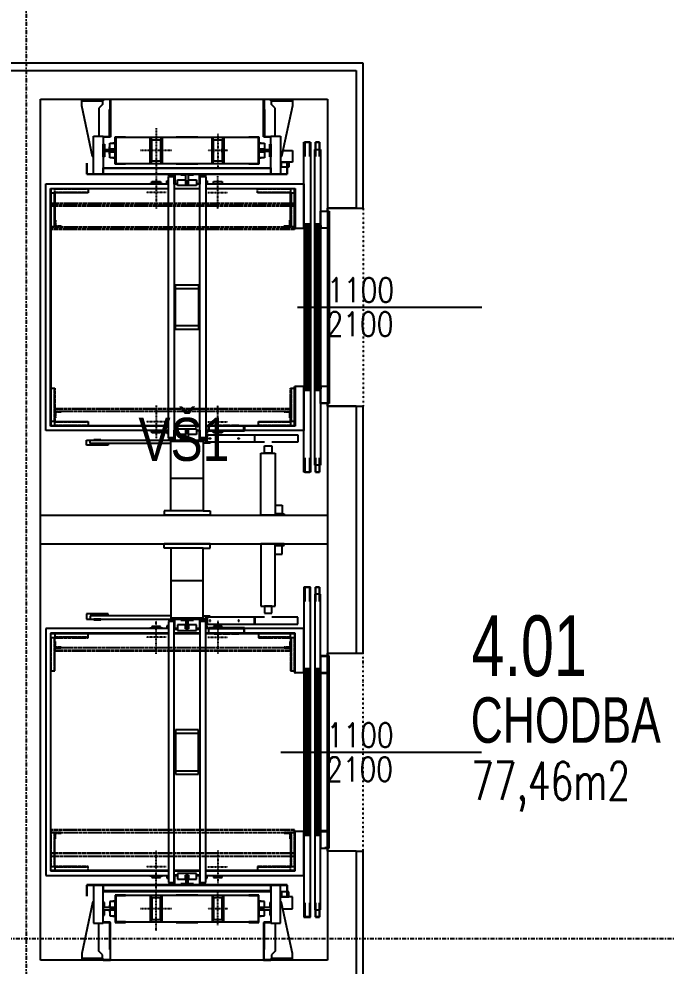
# Model space of a CAD drawing. Header units: millimetres. Extents: x -3035503 to 19821, y 792 to 235380.
# Drawn here: x -2933355 to -2928843, y 187494 to 194095 of the extents above; entities that cross this region are included whole.
import ezdxf
from ezdxf.enums import TextEntityAlignment as Align

# ---------------------------------------------------------------- set-up
doc = ezdxf.new("R2010")
doc.units = ezdxf.units.MM
for name, pattern in [('4np_fit_out$0$AM_ISO02W050', [7.5, 6, -1.5]), ('4np_fit_out$0$ČERCHOVANÁ', [25.4, 12.7, -6.35, 0, -6.35]), ('DD4', [0.8, 0.4, -0.2, 0, -0.2]), ('DIVIDE', [31.75, 12.7, -6.35, 0, -6.35, 0, -6.35])]:
    doc.linetypes.add(name, pattern=pattern)
for name, color, linetype in [('ARCH_F-02-CO', 251, 'Continuous'), ('ARCH_F-04-CO', 3, 'Continuous'), ('ARCH_F-06-CO', 2, 'Continuous'), ('ARCH_F-08-CO', 252, 'Continuous'), ('ARCH_N-02-CO', 251, 'Continuous'), ('ARCH_O-02-CO', 251, 'Continuous'), ('ARCH_O-06-CO', 8, 'DD4'), ('ARCH_T-02-CO', 252, 'Continuous'), ('ARCH_Z-02-CO', 252, 'Continuous'), ('ARCH_Z-06-CO', 252, 'Continuous')]:
    doc.layers.add(name, color=color, linetype=linetype)
doc.styles.add('4np_fit_out$0$STANDARD', font='romans.shx', dxfattribs={"width": 0.8})
doc.styles.add('Arial', font='arial.ttf', dxfattribs={"height": 220})
doc.styles.add('SIMPLEX', font='simplex.shx')

# ---------------------------------------------------------------- blocks, each defined once
blk = doc.blocks.new('4np_fit_out$0$LIFT V1-V3 - 1650x2200')
at = {"layer": 'ARCH_N-02-CO'}
for p, q in [((-1724, 1444), (-1574, 1444)), ((-1724, 1438), (-1724, 1444)), ((-1574, 1438), (-1724, 1438)), ((-1724, 1403), (-1724, 1438)), ((-1724, 1438), (-1579, 1438)), ((-1649, 1050), (-1724, 1403)), ((-1579, 1413), (-1604, 1388)), ((-1604, 1388), (-1604, 1192)), ((-1579, 1438), (-1579, 1413)), ((-1574, 1447), (-1574, 1450)), ((-1574, 1450), (-1524, 1450)), ((-1527, 1447), (-1574, 1447)), ((-1574, 1444), (-1574, 1438)), ((-1527, 1187), (-1527, 1447)), ((-1524, 1450), (-1524, 1187)), ((-456, 1187), (-456, 1450)), ((-456, 1450), (-406, 1450)), ((-453, 1447), (-453, 1187)), ((-406, 1447), (-453, 1447)), ((-406, 1450), (-406, 1447)), ((-406, 1444), (-256, 1444)), ((-406, 1438), (-406, 1444)), ((-256, 1438), (-406, 1438)), ((-401, 1413), (-401, 1438)), ((-401, 1438), (-256, 1438)), ((-376, 1388), (-401, 1413)), ((-376, 1192), (-376, 1388)), ((-256, 1403), (-331, 1050)), ((-256, 1444), (-256, 1438)), ((-256, 1438), (-256, 1403)), ((-1530, 1188.5), (-1530, 1377)), ((-1530, 1377), (-1527, 1377)), ((-1527, 1377), (-1527, 1185.5)), ((-453, 1185.5), (-453, 1377)), ((-453, 1377), (-450, 1377)), ((-450, 1377), (-450, 1188.5)), ((-1642.5, 927), (-1642.5, 1192)), ((-1642.5, 1192), (-1574.5, 1192)), ((-1574.5, 1192), (-1574.5, 927)), ((-1574.5, 1192), (-1574, 1192)), ((-1574.5, 1188.5), (-1530, 1188.5)), ((-1574, 1192), (-1574, 1136.5)), ((-450, 1188.5), (-405.5, 1188.5)), ((-406, 1136.5), (-406, 1192)), ((-406, 1192), (-405.5, 1192)), ((-405.5, 927), (-405.5, 1192)), ((-405.5, 1192), (-337.5, 1192)), ((-337.5, 1192), (-337.5, 927)), ((-1574.5, 1047.5), (-1574.5, 1136.5)), ((-1574.5, 1136.5), (-1573.5, 1136.5)), ((-1574, 1185.5), (-1574, 1136.5)), ((-1527, 1185.5), (-1574, 1185.5)), ((-1574, 1136.5), (-1566.1, 1136.5)), ((-1574, 1047.5), (-1574, 1136.5)), ((-1573.5, 1136.5), (-1573.5, 1047.5)), ((-1566.1, 1136.5), (-1566.1, 1099.9)), ((-1529.5, 1102), (-1529.5, 1142)), ((-1529.5, 1142), (-1490.5, 1142)), ((-1524, 1187), (-1527, 1187)), ((-1507, 1142), (-1507, 1144.5)), ((-1507, 1144.5), (-1497, 1144.5)), ((-1497, 1144.5), (-1497, 1142)), ((-1490.5, 1142), (-1490.5, 1042)), ((-1490, 997), (-1490, 1187)), ((-1490, 1187), (-1420, 1187)), ((-1487, 1184), (-1487, 1000)), ((-1420, 1184), (-1487, 1184)), ((-1487, 1000), (-1487, 1184)), ((-1487, 1184), (-1246, 1184)), ((-1420, 1187), (-1420, 1184)), ((-1246, 1184), (-1240, 1184)), ((-1246, 1000), (-1246, 1184)), ((-1240, 1184), (-1170, 1184)), ((-1240, 1104.5), (-1240, 1184)), ((-1240, 1184), (-1240, 1000)), ((-1235, 1161.3), (-1235, 1167)), ((-1235, 1167), (-1175, 1167)), ((-1235, 1145), (-1235, 1161.3)), ((-1235, 1120.7), (-1235, 1145)), ((-1175, 1167), (-1175, 1161.3)), ((-1175, 1161.3), (-1175, 1145)), ((-1175, 1145), (-1175, 1120.7)), ((-1170, 1184), (-1164, 1184)), ((-1170, 1000), (-1170, 1184)), ((-1170, 1184), (-1170, 1104.5)), ((-1164, 1184), (-816, 1184)), ((-1164, 1184), (-1164, 1000)), ((-1065, 1184), (-1065, 1187)), ((-1065, 1187), (-915, 1187)), ((-915, 1187), (-915, 1184)), ((-816, 1000), (-816, 1184)), ((-816, 1184), (-810, 1184)), ((-810, 1184), (-810, 1000)), ((-810, 1104.5), (-810, 1184)), ((-810, 1184), (-740, 1184)), ((-805, 1161.3), (-805, 1167)), ((-805, 1167), (-745, 1167)), ((-805, 1145), (-805, 1161.3)), ((-805, 1120.7), (-805, 1145)), ((-745, 1167), (-745, 1161.3)), ((-745, 1161.3), (-745, 1145)), ((-745, 1145), (-745, 1120.7)), ((-740, 1184), (-740, 1104.5)), ((-740, 1000), (-740, 1184)), ((-740, 1184), (-734, 1184)), ((-734, 1184), (-493, 1184)), ((-734, 1184), (-734, 1000)), ((-560, 1187), (-490, 1187)), ((-560, 1184), (-560, 1187)), ((-493, 1184), (-560, 1184)), ((-493, 1000), (-493, 1184)), ((-493, 1184), (-493, 1000)), ((-490, 1187), (-490, 997)), ((-489.5, 1142), (-450.5, 1142)), ((-489.5, 1042), (-489.5, 1142)), ((-483, 1144.5), (-473, 1144.5)), ((-483, 1142), (-483, 1144.5)), ((-473, 1144.5), (-473, 1142)), ((-453, 1187), (-456, 1187)), ((-406, 1185.5), (-453, 1185.5)), ((-450.5, 1142), (-450.5, 1102)), ((-413.9, 1099.9), (-413.9, 1136.5)), ((-413.9, 1136.5), (-406, 1136.5)), ((-406.5, 1047.5), (-406.5, 1136.5)), ((-406.5, 1136.5), (-405.5, 1136.5)), ((-406, 1136.5), (-406, 1185.5)), ((-406, 1136.5), (-406, 1047.5)), ((-405.5, 1136.5), (-405.5, 1047.5)), ((-175, 551.5), (-175, 1150)), ((-175, 1150), (-130, 1150)), ((-170, 1050), (-170, 1150)), ((-170, 1150), (-133, 1150)), ((-169, 1149), (-169, 1050)), ((-134, 1149), (-169, 1149)), ((-134, 1050), (-134, 1149)), ((-133, 1150), (-133, 1050)), ((-130, 1150), (-130, -1150)), ((-95, 1050), (-95, 1150)), ((-95, 1150), (-66.5, 1150)), ((-94, 1149), (-94, 1050)), ((-67.5, 1149), (-94, 1149)), ((-67.5, 1050), (-67.5, 1149)), ((-66.5, 1150), (-66.5, 1050)), ((-1566.1, 1099.9), (-1521, 1099.9)), ((-1521, 1084.1), (-1566.1, 1084.1)), ((-1566.1, 1084.1), (-1566.1, 1047.5)), ((-1531, 1100), (-1531, 1117)), ((-1531, 1117), (-1529.5, 1117)), ((-1521, 1100), (-1531, 1100)), ((-1531, 1067), (-1531, 1084)), ((-1531, 1084), (-1521, 1084)), ((-1529.5, 1067), (-1531, 1067)), ((-1500.5, 1102), (-1529.5, 1102)), ((-1529.5, 1042), (-1529.5, 1082)), ((-1529.5, 1082), (-1500.5, 1082)), ((-1521, 1097), (-1521, 1102)), ((-1501, 1097), (-1521, 1097)), ((-1521, 1082), (-1521, 1087)), ((-1521, 1087), (-1501, 1087)), ((-1512, 1087), (-1512, 1097)), ((-1512, 1097), (-1512, 1087)), ((-1507, 1097), (-1507, 1087)), ((-1507, 1087), (-1507, 1097)), ((-1501, 1087), (-1501, 1097)), ((-1500.5, 1082), (-1500.5, 1102)), ((-1240, 1103.5), (-1240, 1104.5)), ((-1240, 1104.5), (-1235, 1104.5)), ((-1240, 1100.8), (-1240, 1103.5)), ((-1240, 1096.8), (-1240, 1100.8)), ((-1240, 1092), (-1240, 1096.8)), ((-1240, 1087.2), (-1240, 1092)), ((-1240, 1083.2), (-1240, 1087.2)), ((-1240, 1080.5), (-1240, 1083.2)), ((-1240, 1079.5), (-1240, 1080.5)), ((-1240, 1000), (-1240, 1079.5)), ((-1235, 1079.5), (-1240, 1079.5)), ((-1235, 1092), (-1235, 1120.7)), ((-1235, 1063.3), (-1235, 1092)), ((-1235, 1039), (-1235, 1063.3)), ((-1175, 1120.7), (-1175, 1092)), ((-1175, 1104.5), (-1170, 1104.5)), ((-1175, 1092), (-1175, 1063.3)), ((-1170, 1079.5), (-1175, 1079.5)), ((-1175, 1063.3), (-1175, 1039)), ((-1170, 1104.5), (-1170, 1103.5)), ((-1170, 1103.5), (-1170, 1100.8)), ((-1170, 1100.8), (-1170, 1096.8)), ((-1170, 1096.8), (-1170, 1092)), ((-1170, 1092), (-1170, 1087.2)), ((-1170, 1087.2), (-1170, 1083.2)), ((-1170, 1083.2), (-1170, 1080.5)), ((-1170, 1080.5), (-1170, 1079.5)), ((-1170, 1079.5), (-1170, 1000)), ((-810, 1103.5), (-810, 1104.5)), ((-810, 1104.5), (-805, 1104.5)), ((-810, 1100.8), (-810, 1103.5)), ((-810, 1096.8), (-810, 1100.8)), ((-810, 1092), (-810, 1096.8)), ((-810, 1087.2), (-810, 1092)), ((-810, 1083.2), (-810, 1087.2)), ((-810, 1080.5), (-810, 1083.2)), ((-810, 1079.5), (-810, 1080.5)), ((-810, 1000), (-810, 1079.5)), ((-805, 1079.5), (-810, 1079.5)), ((-805, 1092), (-805, 1120.7)), ((-805, 1104.5), (-805, 1103.5)), ((-805, 1103.5), (-805, 1100.8)), ((-805, 1100.8), (-805, 1096.8)), ((-805, 1096.8), (-805, 1092)), ((-805, 1092), (-805, 1087.2)), ((-805, 1063.3), (-805, 1092)), ((-805, 1087.2), (-805, 1083.2)), ((-805, 1083.2), (-805, 1080.5)), ((-805, 1080.5), (-805, 1079.5)), ((-805, 1039), (-805, 1063.3)), ((-745, 1120.7), (-745, 1092)), ((-745, 1103.5), (-745, 1104.5)), ((-745, 1104.5), (-740, 1104.5)), ((-745, 1100.8), (-745, 1103.5)), ((-745, 1096.8), (-745, 1100.8)), ((-745, 1092), (-745, 1096.8)), ((-745, 1087.2), (-745, 1092)), ((-745, 1092), (-745, 1063.3)), ((-745, 1083.2), (-745, 1087.2)), ((-745, 1080.5), (-745, 1083.2)), ((-745, 1079.5), (-745, 1080.5)), ((-740, 1079.5), (-745, 1079.5)), ((-745, 1063.3), (-745, 1039)), ((-740, 1104.5), (-740, 1103.5)), ((-740, 1103.5), (-740, 1100.8)), ((-740, 1100.8), (-740, 1096.8)), ((-740, 1096.8), (-740, 1092)), ((-740, 1092), (-740, 1087.2)), ((-740, 1087.2), (-740, 1083.2)), ((-740, 1083.2), (-740, 1080.5)), ((-740, 1080.5), (-740, 1079.5)), ((-740, 1079.5), (-740, 1000)), ((-450.5, 1102), (-479.5, 1102)), ((-479.5, 1102), (-479.5, 1082)), ((-479.5, 1082), (-450.5, 1082)), ((-459, 1097), (-479, 1097)), ((-479, 1097), (-479, 1087)), ((-479, 1087), (-459, 1087)), ((-473, 1087), (-473, 1097)), ((-473, 1097), (-473, 1087)), ((-468, 1097), (-468, 1087)), ((-468, 1087), (-468, 1097)), ((-459, 1102), (-459, 1097)), ((-449, 1100), (-459, 1100)), ((-459, 1099.9), (-413.9, 1099.9)), ((-459, 1087), (-459, 1082)), ((-413.9, 1084.1), (-459, 1084.1)), ((-459, 1084), (-449, 1084)), ((-450.5, 1117), (-449, 1117)), ((-450.5, 1082), (-450.5, 1042)), ((-449, 1067), (-450.5, 1067)), ((-449, 1117), (-449, 1100)), ((-449, 1084), (-449, 1067)), ((-413.9, 1047.5), (-413.9, 1084.1)), ((-323, 1092), (-256, 1092)), ((-256, 1092), (-256, 1010)), ((-100, -1100), (-100, 1100)), ((-100, 1100), (-60, 1100)), ((-60, 1100), (-60, -1100)), ((-1689, 1004), (-1688, 1004)), ((-1689, 926), (-1689, 1004)), ((-1688, 1004), (-1688, 927)), ((-1644, 1045), (-1649, 1050)), ((-1642.5, 1045), (-1644, 1045)), ((-1573.5, 1047.5), (-1574.5, 1047.5)), ((-1574, 997), (-1574.5, 997)), ((-1566.1, 1047.5), (-1574, 1047.5)), ((-1574, 1047.5), (-1574, 972)), ((-1574, 1047.5), (-1574, 997)), ((-1490.5, 1042), (-1529.5, 1042)), ((-1507, 1039.5), (-1507, 1042)), ((-1497, 1039.5), (-1507, 1039.5)), ((-1497, 1042), (-1497, 1039.5)), ((-1420, 997), (-1490, 997)), ((-1487, 1000), (-1420, 1000)), ((-1246, 1000), (-1487, 1000)), ((-1420, 1000), (-1420, 997)), ((-1240, 1000), (-1246, 1000)), ((-1170, 1000), (-1240, 1000)), ((-1235, 1022.7), (-1235, 1039)), ((-1235, 1017), (-1235, 1022.7)), ((-1175, 1017), (-1235, 1017)), ((-1175, 1039), (-1175, 1022.7)), ((-1175, 1022.7), (-1175, 1017)), ((-1164, 1000), (-1170, 1000)), ((-816, 1000), (-1164, 1000)), ((-1065, 997), (-1065, 1000)), ((-915, 997), (-1065, 997)), ((-915, 1000), (-915, 997)), ((-810, 1000), (-816, 1000)), ((-740, 1000), (-810, 1000)), ((-805, 1022.7), (-805, 1039)), ((-805, 1017), (-805, 1022.7)), ((-745, 1017), (-805, 1017)), ((-745, 1039), (-745, 1022.7)), ((-745, 1022.7), (-745, 1017)), ((-734, 1000), (-740, 1000)), ((-493, 1000), (-734, 1000)), ((-560, 1000), (-493, 1000)), ((-560, 997), (-560, 1000)), ((-490, 997), (-560, 997)), ((-450.5, 1042), (-489.5, 1042)), ((-483, 1039.5), (-483, 1042)), ((-473, 1039.5), (-483, 1039.5)), ((-473, 1042), (-473, 1039.5)), ((-406, 1047.5), (-413.9, 1047.5)), ((-405.5, 1047.5), (-406.5, 1047.5)), ((-406, 972), (-406, 1047.5)), ((-406, 997), (-406, 1047.5)), ((-405.5, 997), (-406, 997)), ((-336, 1045), (-337.5, 1045)), ((-256, 1010), (-337.5, 1010)), ((-331, 1050), (-336, 1045)), ((-331, 1010), (-329.1, 1010)), ((-331, 975), (-331, 1010)), ((-329.1, 1010), (-323.7, 1010)), ((-323.7, 1010), (-315.6, 1010)), ((-315.6, 1010), (-306, 1010)), ((-306, 1010), (-296.4, 1010)), ((-296.4, 1010), (-288.3, 1010)), ((-292, 927), (-292, 1004)), ((-292, 1004), (-291, 1004)), ((-291, 1004), (-291, 926)), ((-288.3, 1010), (-282.9, 1010)), ((-282.9, 1010), (-281, 1010)), ((-281, 1010), (-281, 975)), ((-169, 1050), (-170, 1050)), ((-133, 1050), (-134, 1050)), ((-94, 1050), (-95, 1050)), ((-66.5, 1050), (-67.5, 1050)), ((-1034.5, 926), (-1689, 926)), ((-1688, 927), (-1034.5, 927)), ((-1574.5, 927), (-1642.5, 927)), ((-1574.5, 967), (-1574.5, 972)), ((-1574.5, 972), (-405.5, 972)), ((-1574.5, 927), (-1574.5, 967)), ((-405.5, 967), (-1574.5, 967)), ((-405.5, 927), (-1574.5, 927)), ((-1034.5, 927), (-1034.5, 926)), ((-1034.5, 926.5), (-1034.5, 927)), ((-1034.5, 919.1), (-1034.5, 927)), ((-1034.5, 927), (-945.5, 927)), ((-945.5, 926.5), (-1034.5, 926.5)), ((-945.5, 926), (-945.5, 927)), ((-945.5, 927), (-292, 927)), ((-945.5, 927), (-945.5, 926.5)), ((-945.5, 927), (-945.5, 919.1)), ((-291, 926), (-945.5, 926)), ((-405.5, 972), (-405.5, 967)), ((-405.5, 967), (-405.5, 927)), ((-337.5, 927), (-405.5, 927)), ((-329.1, 975), (-331, 975)), ((-323.7, 975), (-329.1, 975)), ((-315.6, 975), (-323.7, 975)), ((-306, 975), (-315.6, 975)), ((-296.4, 975), (-306, 975)), ((-292, 975), (-296.4, 975)), ((-288.3, 975), (-291, 975)), ((-282.9, 975), (-288.3, 975)), ((-281, 975), (-282.9, 975)), ((-1975, 860), (-1120, 860)), ((-1975, -860), (-1975, 860)), ((-1248.5, 860), (-1248.5, 862.5)), ((-1248.5, 862.5), (-1246.5, 862.5)), ((-1246.5, 860), (-1246.5, 862.5)), ((-1246.5, 862.5), (-1163.5, 862.5)), ((-1246.5, 862.5), (-1246.5, 860)), ((-1235, 869.3), (-1235, 875)), ((-1235, 875), (-1175, 875)), ((-1235, 862.5), (-1235, 869.3)), ((-1175, 875), (-1175, 869.3)), ((-1175, 869.3), (-1175, 862.5)), ((-1163.5, 862.5), (-1163.5, 860)), ((-1163.5, 860), (-1163.5, 862.5)), ((-1163.5, 862.5), (-1161.5, 862.5)), ((-1161.5, 862.5), (-1161.5, 860)), ((-1130, 880), (-1120, 880)), ((-1130, 860), (-1130, 880)), ((-1120, 910), (-1080, 910)), ((-1120, -910), (-1120, 910)), ((-1118, 919), (-1076, 919)), ((-1118, 915), (-1118, 919)), ((-1080, 915), (-1118, 915)), ((-1080, 857), (-1080, 915)), ((-1080, 910), (-1080, -910)), ((-1076, 919), (-1076, 861)), ((-1076, 861), (-1057, 861)), ((-1057, 886.5), (-1000, 886.5)), ((-1057, 847.5), (-1057, 886.5)), ((-997.9, 919.1), (-1034.5, 919.1)), ((-1000, 886.5), (-1000, 857.5)), ((-1000, 885), (-998, 885)), ((-998, 885), (-998, 865)), ((-998, 865), (-982, 865)), ((-997.9, 865), (-997.9, 919.1)), ((-982.1, 865), (-997.9, 865)), ((-982.1, 919.1), (-982.1, 865)), ((-945.5, 919.1), (-982.1, 919.1)), ((-982, 865), (-982, 885)), ((-982, 885), (-980, 885)), ((-980, 886.5), (-923, 886.5)), ((-980, 857.5), (-980, 886.5)), ((-923, 886.5), (-923, 847.5)), ((-923, 861), (-904, 861)), ((-904, 919), (-862, 919)), ((-904, 861), (-904, 919)), ((-862, 915), (-900, 915)), ((-900, 915), (-900, 857)), ((-900, 910), (-860, 910)), ((-900, -910), (-900, 910)), ((-862, 919), (-862, 915)), ((-860, 910), (-860, -910)), ((-860, 880), (-850, 880)), ((-860, 860), (-175, 860)), ((-850, 880), (-850, 860)), ((-805, 869.3), (-805, 875)), ((-805, 875), (-745, 875)), ((-805, 860), (-805, 869.3)), ((-745, 875), (-745, 869.3)), ((-745, 869.3), (-745, 860)), ((-175, 860), (-175, 551.5)), ((-1943, -828), (-1943, 828)), ((-1943, 828), (-1120, 828)), ((-1940, 825), (-1940, -825)), ((-1120, 825), (-1940, 825)), ((-1057, 857), (-1080, 857)), ((-1080, 828), (-900, 828)), ((-900, 825), (-1080, 825)), ((-923, 847.5), (-1057, 847.5)), ((-1000, 857.5), (-980, 857.5)), ((-900, 857), (-923, 857)), ((-860, 828), (-237, 828)), ((-237, 825), (-860, 825)), ((-240, 551.5), (-240, 825)), ((-240, 825), (-237, 825)), ((-237, 828), (-237, 825)), ((-237, 825), (-237, 551.5)), ((-60, 670), (-30, 670)), ((-60, 570), (-60, 670)), ((-30, 667), (-30, 670)), ((-30, 670), (0, 670)), ((-3, 667), (-30, 667)), ((-3, 553), (-3, 667)), ((0, 670), (0, 550)), ((-237, 551.5), (-240, 551.5)), ((-238.5, 551.5), (-173.5, 551.5)), ((-173.5, 551.5), (-173.5, -551.5)), ((-170, 579.9), (-133, 579.9)), ((-170, 1), (-170, 579.9)), ((-160.7, 580), (-160.7, 1)), ((-151.5, 580), (-151.5, 1)), ((-142.2, 580), (-142.2, 1)), ((-133, 579.9), (-133, 1)), ((-95, 579.9), (-66.5, 579.9)), ((-95, 1), (-95, 579.9)), ((-87.9, 580), (-87.9, 1)), ((-80.8, 580), (-80.8, 1)), ((-73.6, 580), (-73.6, 1)), ((-66.5, 579.9), (-66.5, 1)), ((-60, 550), (-60, 570)), ((-60, 570), (-57, 570)), ((-60, -550), (-60, 550)), ((0, 550), (-60, 550)), ((-57, 570), (-57, 553)), ((-57, 553), (-3, 553)), ((0, 550), (0, -550)), ((-1070, 155), (-910, 155)), ((-1070, 130), (-1070, 155)), ((-910, 155), (-910, 130)), ((-1070, 130), (-910, 130)), ((-1070, -130), (-1070, 130)), ((-910, 130), (-910, -130)), ((-133, 1), (-170, 1)), ((-66.5, 1), (-95, 1)), ((-170, -580), (-170, -1.1)), ((-170, -1.1), (-133, -1.1)), ((-160.7, -1), (-160.7, -580)), ((-151.5, -1), (-151.5, -580)), ((-142.2, -1), (-142.2, -580)), ((-133, -1.1), (-133, -580)), ((-95, -580), (-95, -1.1)), ((-95, -1.1), (-66.5, -1.1)), ((-87.9, -1), (-87.9, -580)), ((-80.8, -1), (-80.8, -580)), ((-73.6, -1), (-73.6, -580)), ((-66.5, -1.1), (-66.5, -580)), ((-1070, -155), (-1070, -130)), ((-910, -130), (-1070, -130)), ((-910, -130), (-910, -155)), ((-910, -155), (-1070, -155)), ((-240, -825), (-240, -551.5)), ((-240, -551.5), (-237, -551.5)), ((-173.5, -551.5), (-238.5, -551.5)), ((-237, -551.5), (-237, -828)), ((-175, -551.5), (-175, -860)), ((-175, -1150), (-175, -551.5)), ((-133, -580), (-170, -580)), ((-66.5, -580), (-95, -580)), ((-60, -550), (0, -550)), ((-60, -570), (-60, -550)), ((-60, -667), (-60, -570)), ((-57, -570), (-60, -570)), ((-3, -553), (-57, -553)), ((-57, -553), (-57, -570)), ((-3, -667), (-3, -553)), ((0, -550), (0, -670)), ((-60, -667), (-30, -667)), ((-60, -670), (-60, -667)), ((-30, -670), (-60, -670)), ((-30, -670), (-30, -667)), ((-30, -667), (-3, -667)), ((0, -670), (-30, -670)), ((-1120, -828), (-1943, -828)), ((-1940, -825), (-1120, -825)), ((-1080, -825), (-900, -825)), ((-900, -828), (-1080, -828)), ((-1080, -915), (-1080, -857)), ((-1080, -857), (-1057, -857)), ((-1057, -847.5), (-923, -847.5)), ((-1057, -886.5), (-1057, -847.5)), ((-980, -857.5), (-1000, -857.5)), ((-1000, -857.5), (-1000, -886.5)), ((-980, -886.5), (-980, -857.5)), ((-923, -847.5), (-923, -886.5)), ((-923, -857), (-900, -857)), ((-900, -857), (-900, -915)), ((-860, -825), (-240, -825)), ((-237, -828), (-860, -828)), ((-840, -845), (-840, -828)), ((-840, -845), (-837, -845)), ((-840, -865), (-840, -845)), ((-837, -845), (-840, -845)), ((-837, -828), (-837, -845)), ((-837, -845), (-837, -862)), ((-800, -824.8), (-750, -824.8)), ((-800, -825), (-800, -824.8)), ((-750, -825), (-800, -825)), ((-750, -824.8), (-750, -825)), ((-740, -825), (-740, -824.8)), ((-740, -824.8), (-690, -824.8)), ((-690, -825), (-740, -825)), ((-690, -824.8), (-690, -825)), ((-680, -824.8), (-630, -824.8)), ((-680, -825), (-680, -824.8)), ((-630, -825), (-680, -825)), ((-630, -824.8), (-630, -825)), ((-593, -845), (-593, -828)), ((-593, -845), (-590, -845)), ((-593, -862), (-593, -845)), ((-590, -845), (-593, -845)), ((-590, -828), (-590, -845)), ((-590, -845), (-590, -865)), ((-1120, -860), (-1975, -860)), ((-1641, -927), (-1641, -922)), ((-1641, -922), (-1621, -922)), ((-1621, -927), (-1621, -922)), ((-1621, -922), (-1611, -922)), ((-1611, -922), (-1591, -922)), ((-1611, -922), (-1611, -927)), ((-1591, -922), (-1591, -927)), ((-1248.5, -862.5), (-1248.5, -860)), ((-1246.5, -862.5), (-1248.5, -862.5)), ((-1246.5, -862.5), (-1246.5, -860)), ((-1246.5, -860), (-1246.5, -862.5)), ((-1163.5, -862.5), (-1246.5, -862.5)), ((-1235, -869.3), (-1235, -862.5)), ((-1235, -875), (-1235, -869.3)), ((-1175, -875), (-1235, -875)), ((-1175, -862.5), (-1175, -869.3)), ((-1175, -869.3), (-1175, -875)), ((-1163.5, -860), (-1163.5, -862.5)), ((-1163.5, -862.5), (-1163.5, -860)), ((-1161.5, -862.5), (-1163.5, -862.5)), ((-1161.5, -860), (-1161.5, -862.5)), ((-1130, -880), (-1130, -860)), ((-1120, -880), (-1130, -880)), ((-1080, -910), (-1120, -910)), ((-1118, -919), (-1118, -915)), ((-1118, -915), (-1080, -915)), ((-1076, -919), (-1118, -919)), ((-1076, -861), (-1076, -919)), ((-1057, -861), (-1076, -861)), ((-1000, -886.5), (-1057, -886.5)), ((-1034.5, -927), (-1034.5, -919.1)), ((-1034.5, -919.1), (-997.9, -919.1)), ((-998, -885), (-1000, -885)), ((-998, -865), (-998, -885)), ((-982, -865), (-998, -865)), ((-997.9, -919.1), (-997.9, -865)), ((-997.9, -865), (-982.1, -865)), ((-982.1, -865), (-982.1, -919.1)), ((-982.1, -919.1), (-945.5, -919.1)), ((-982, -885), (-982, -865)), ((-980, -885), (-982, -885)), ((-923, -886.5), (-980, -886.5)), ((-945.5, -919.1), (-945.5, -927)), ((-904, -861), (-923, -861)), ((-904, -919), (-904, -861)), ((-862, -919), (-904, -919)), ((-860, -910), (-900, -910)), ((-900, -915), (-862, -915)), ((-870, -927), (-870, -924)), ((-870, -924), (-853, -924)), ((-862, -915), (-862, -919)), ((-840, -860), (-860, -860)), ((-850, -880), (-860, -880)), ((-853, -924), (-853, -890)), ((-853, -890), (-850, -890)), ((-850, -860), (-850, -880)), ((-850, -940), (-850, -890)), ((-850, -890), (-520, -890)), ((-850, -890), (-850, -927)), ((-590, -865), (-840, -865)), ((-593, -860), (-837, -860)), ((-837, -862), (-593, -862)), ((-834, -915), (-833.7, -913.5)), ((-833.7, -916.5), (-834, -915)), ((-833.7, -913.5), (-832.8, -912.2)), ((-832.8, -917.8), (-833.7, -916.5)), ((-832.8, -912.2), (-831.5, -911.3)), ((-831.5, -918.7), (-832.8, -917.8)), ((-831.5, -911.3), (-830, -911)), ((-830, -919), (-831.5, -918.7)), ((-830, -911), (-828.5, -911.3)), ((-828.5, -918.7), (-830, -919)), ((-828.5, -911.3), (-827.2, -912.2)), ((-827.2, -917.8), (-828.5, -918.7)), ((-827.2, -912.2), (-826.3, -913.5)), ((-826.3, -916.5), (-827.2, -917.8)), ((-826.3, -913.5), (-826, -915)), ((-826, -915), (-826.3, -916.5)), ((-805, -862), (-805, -860)), ((-805, -869.3), (-805, -865)), ((-805, -875), (-805, -869.3)), ((-745, -875), (-805, -875)), ((-745, -860), (-745, -862)), ((-745, -865), (-745, -869.3)), ((-745, -869.3), (-745, -875)), ((-634, -915), (-633.7, -913.5)), ((-633.7, -916.5), (-634, -915)), ((-633.7, -913.5), (-632.8, -912.2)), ((-632.8, -917.8), (-633.7, -916.5)), ((-632.8, -912.2), (-631.5, -911.3)), ((-631.5, -918.7), (-632.8, -917.8)), ((-631.5, -911.3), (-630, -911)), ((-630, -919), (-631.5, -918.7)), ((-630, -911), (-628.5, -911.3)), ((-628.5, -918.7), (-630, -919)), ((-628.5, -911.3), (-627.2, -912.2)), ((-627.2, -917.8), (-628.5, -918.7)), ((-627.2, -912.2), (-626.3, -913.5)), ((-626.3, -916.5), (-627.2, -917.8)), ((-626.3, -913.5), (-626, -915)), ((-626, -915), (-626.3, -916.5)), ((-175, -860), (-590, -860)), ((-520, -890), (-520, -940)), ((-518, -940), (-518, -890)), ((-518, -890), (-218, -890)), ((-218, -890), (-218, -940)), ((-1691, -962), (-1691, -927)), ((-1691, -927), (-1666, -927)), ((-1541, -962), (-1691, -962)), ((-1666, -949), (-1666, -927)), ((-1666, -927), (-1102.5, -927)), ((-1102.5, -949), (-1666, -949)), ((-1621, -927), (-1641, -927)), ((-1611, -927), (-1621, -927)), ((-1591, -927), (-1611, -927)), ((-1541, -949), (-1541, -962)), ((-1034.5, -927), (-1034.5, -926.5)), ((-1034.5, -926.5), (-945.5, -926.5)), ((-945.5, -927), (-1034.5, -927)), ((-945.5, -926.5), (-945.5, -927)), ((-877.5, -927), (-860, -927)), ((-860, -947), (-877.5, -947)), ((-850, -927), (-870, -927)), ((-860, -927), (-860, -947)), ((-860, -947), (-860, -927)), ((-860, -927), (-850, -927)), ((-830, -947), (-860, -947)), ((-520, -940), (-850, -940)), ((-830, -940), (-830, -947)), ((-450, -940), (-518, -940)), ((-450, -1017), (-450, -967)), ((-450, -967), (-400, -967)), ((-218, -940), (-400, -940)), ((-400, -967), (-400, -1017)), ((-475, -1450), (-475, -1017)), ((-475, -1017), (-375, -1017)), ((-400, -1017), (-450, -1017)), ((-375, -1017), (-375, -1450)), ((-170, -1150), (-170, -1050)), ((-170, -1050), (-169, -1050)), ((-169, -1050), (-169, -1149)), ((-134, -1149), (-134, -1050)), ((-134, -1050), (-133, -1050)), ((-133, -1050), (-133, -1150)), ((-95, -1150), (-95, -1050)), ((-95, -1050), (-94, -1050)), ((-94, -1050), (-94, -1149)), ((-67.5, -1149), (-67.5, -1050)), ((-67.5, -1050), (-66.5, -1050)), ((-66.5, -1050), (-66.5, -1150)), ((-60, -1100), (-100, -1100)), ((-130, -1150), (-175, -1150)), ((-133, -1150), (-170, -1150)), ((-169, -1149), (-134, -1149)), ((-66.5, -1150), (-95, -1150)), ((-94, -1149), (-67.5, -1149)), ((-375, -1380), (-327, -1380)), ((-327, -1380), (-327, -1440)), ((-830, -1450), (-1150, -1450)), ((-375, -1450), (-475, -1450)), ((-375, -1440), (-312, -1440)), ((-327, -1440), (-375, -1440)), ((-312, -1450), (-375, -1450)), ((-312, -1440), (-312, -1450))]:
    blk.add_line(p, q, dxfattribs=at)
at = {"layer": 'ARCH_N-02-CO', "linetype": '4np_fit_out$0$ČERCHOVANÁ', "ltscale": 0.3}
for p, q in [((-1205, 1247), (-1205, 937)), ((-775, 1207), (-775, 977)), ((-1095, 1092), (-1315, 1092)), ((-705, 1092), (-845, 1092)), ((-1205, 915), (-1205, 685)), ((-775, 685), (-775, 915)), ((-1135, 800), (-1275, 800)), ((-845, 800), (-705, 800)), ((-1205, -685), (-1205, -915)), ((-775, -915), (-775, -685)), ((-1135, -800), (-1275, -800)), ((-845, -800), (-705, -800))]:
    blk.add_line(p, q, dxfattribs=at)
at = {"layer": 'ARCH_N-02-CO', "linetype": '4np_fit_out$0$AM_ISO02W050', "ltscale": 2}
for p, q in [((-1940, 797), (-1915, 797)), ((-1940, 561), (-1940, 797)), ((-1915, 797), (-1912, 797)), ((-1915, 561), (-1915, 797)), ((-1915, 797), (-1915, 561)), ((-1912, 800), (-1912, 825)), ((-1912, 825), (-1680, 825)), ((-1912, 797), (-1912, 800)), ((-1912, 800), (-1680, 800)), ((-1680, 800), (-1912, 800)), ((-1912, 797), (-1912, 561)), ((-1680, 797), (-1912, 797)), ((-1680, 825), (-1680, 800)), ((-1680, 800), (-1680, 797)), ((-500, 800), (-500, 825)), ((-500, 825), (-268, 825)), ((-500, 797), (-500, 800)), ((-500, 800), (-268, 800)), ((-268, 800), (-500, 800)), ((-268, 797), (-500, 797)), ((-268, 825), (-268, 800)), ((-268, 800), (-268, 797)), ((-268, 561), (-268, 797)), ((-268, 797), (-265, 797)), ((-265, 797), (-265, 561)), ((-265, 561), (-265, 797)), ((-265, 797), (-240, 797)), ((-240, 797), (-240, 561)), ((-1940, 705), (-1940, 725)), ((-1940, 725), (-240, 725)), ((-1940, 708), (-1940, 725)), ((-1940, 725), (-240, 725)), ((-240, 708), (-1940, 708)), ((-240, 705), (-1940, 705)), ((-1914, 705), (-1912, 705)), ((-1914, 565), (-1914, 705)), ((-1912, 705), (-1912, 565)), ((-268, 705), (-266, 705)), ((-268, 565), (-268, 705)), ((-266, 705), (-266, 565)), ((-240, 725), (-240, 705)), ((-240, 725), (-240, 708)), ((-1912, 606), (-1907, 606)), ((-1912, 561), (-1912, 606)), ((-1907, 606), (-1907, 566)), ((-273, 566), (-273, 606)), ((-273, 606), (-268, 606)), ((-268, 606), (-268, 561)), ((-1940, 541), (-1940, 561)), ((-1940, 561), (-240, 561)), ((-1940, 544), (-1940, 561)), ((-1940, 561), (-240, 561)), ((-1915, 561), (-1940, 561)), ((-240, 544), (-1940, 544)), ((-240, 541), (-1940, 541)), ((-1912, 561), (-1915, 561)), ((-1912, 565), (-1914, 565)), ((-1867, 561), (-1912, 561)), ((-1907, 566), (-1867, 566)), ((-1867, 566), (-1867, 561)), ((-313, 561), (-313, 566)), ((-313, 566), (-273, 566)), ((-268, 561), (-313, 561)), ((-266, 565), (-268, 565)), ((-265, 561), (-268, 561)), ((-240, 561), (-265, 561)), ((-240, 561), (-240, 541)), ((-240, 561), (-240, 544)), ((-1940, -565), (-1915, -565)), ((-1940, -797), (-1940, -565)), ((-1915, -565), (-1912, -565)), ((-1915, -797), (-1915, -565)), ((-1915, -565), (-1915, -797)), ((-1912, -565), (-1912, -797)), ((-268, -797), (-268, -565)), ((-268, -565), (-265, -565)), ((-265, -565), (-265, -797)), ((-265, -797), (-265, -565)), ((-265, -565), (-240, -565)), ((-240, -565), (-240, -797)), ((-1912, -726), (-1912, -706)), ((-1912, -706), (-268, -706)), ((-1912, -726), (-1912, -706)), ((-1912, -706), (-268, -706)), ((-1912, -726), (-1912, -709)), ((-1912, -709), (-268, -709)), ((-1912, -726), (-1912, -709)), ((-1912, -709), (-268, -709)), ((-1912, -771), (-1912, -726)), ((-1912, -726), (-1867, -726)), ((-268, -726), (-1912, -726)), ((-268, -726), (-1912, -726)), ((-268, -726), (-1912, -726)), ((-268, -726), (-1912, -726)), ((-1867, -726), (-1867, -731)), ((-313, -731), (-313, -726)), ((-313, -726), (-268, -726)), ((-268, -706), (-268, -726)), ((-268, -706), (-268, -726)), ((-268, -709), (-268, -726)), ((-268, -709), (-268, -726)), ((-268, -726), (-268, -771)), ((-1907, -771), (-1912, -771)), ((-1907, -731), (-1907, -771)), ((-1867, -731), (-1907, -731)), ((-273, -731), (-313, -731)), ((-273, -771), (-273, -731)), ((-268, -771), (-273, -771)), ((-1915, -797), (-1940, -797)), ((-1912, -797), (-1915, -797)), ((-1912, -800), (-1912, -797)), ((-1912, -797), (-1680, -797)), ((-1680, -800), (-1912, -800)), ((-1912, -825), (-1912, -800)), ((-1912, -800), (-1680, -800)), ((-1680, -825), (-1912, -825)), ((-1680, -797), (-1680, -800)), ((-1680, -800), (-1680, -825)), ((-493, -800), (-493, -797)), ((-493, -797), (-268, -797)), ((-268, -800), (-493, -800)), ((-493, -825), (-493, -800)), ((-493, -800), (-268, -800)), ((-268, -825), (-493, -825)), ((-265, -797), (-268, -797)), ((-268, -797), (-268, -800)), ((-268, -800), (-268, -825)), ((-240, -797), (-265, -797))]:
    blk.add_line(p, q, dxfattribs=at)
at = {"layer": 'ARCH_N-02-CO', "linetype": 'ByBlock', "lineweight": -2}
for p, q in [((-12, 670), (-12, 690)), ((188, 690), (-12, 690)), ((-12, -690), (-12, -670)), ((-12, -690), (188, -690)), ((-1102.5, -933), (-1102.5, -927)), ((-1102.5, -927), (-877.5, -927)), ((-1102.5, -1193.5), (-1102.5, -933)), ((-1102.5, -933), (-877.5, -933)), ((-877.5, -933), (-1102.5, -933)), ((-877.5, -927), (-877.5, -933)), ((-877.5, -933), (-877.5, -1193.5)), ((-1102.5, -1420), (-1102.5, -1193.5)), ((-877.5, -1193.5), (-1102.5, -1193.5)), ((-877.5, -1193.5), (-877.5, -1420)), ((-877.5, -1420), (-1150, -1420)), ((-1150, -1420), (-1150, -1450)), ((-877.5, -1420), (-830, -1420)), ((-830, -1420), (-830, -1450))]:
    blk.add_line(p, q, dxfattribs=at)
blk = doc.blocks.new('MIST1')
at = {"style": 'Arial'}
blk.add_attdef('CISLO', (-0.309, 0), '', height=4, dxfattribs=at)
at = {"layer": 'ARCH_F-02-CO', "style": 'SIMPLEX'}
blk.add_attdef('PODLAHA', (0, -12.5), '', height=2.5, dxfattribs=at)
at = {"layer": 'ARCH_F-04-CO', "style": 'SIMPLEX'}
blk.add_attdef('PLOCHA', (0, -8.5), '', height=2.5, dxfattribs=at)
at = {"layer": 'ARCH_F-06-CO', "style": 'Arial'}
blk.add_attdef('MIST', (-0.309, -4.5), '', height=3, dxfattribs=at)

msp = doc.modelspace()

# ---------------------------------------------------------------- linework, layer by layer
at = {"layer": 'ARCH_O-02-CO'}
msp.add_line((-2930954.7, 192775.8), (-2930954.7, 193785.8), dxfattribs=at)
for points in [[(-2930954.7, 193785.8), (-2936004.7, 193785.8)], [(-2931204.7, 192775.8), (-2931204.7, 191395.8)], [(-2931004.7, 192775.8), (-2930954.7, 192775.8)], [(-2931004.7, 191395.8), (-2930954.7, 191395.8)], [(-2930954.7, 189675.8), (-2930954.7, 191395.8)], [(-2931204.7, 188295.8), (-2931204.7, 189675.8)], [(-2931004.7, 189675.8), (-2930954.7, 189675.8)], [(-2931004.7, 188295.8), (-2930954.7, 188295.8)], [(-2930954.7, 187285.8), (-2930954.7, 188295.8)]]:
    msp.add_lwpolyline(points, dxfattribs=at)
at = {"layer": 'ARCH_O-02-CO', "linetype": 'DIVIDE'}
for points in [[(-2930954.7, 192775.8), (-2930954.7, 191395.8)], [(-2930954.7, 188295.8), (-2930954.7, 189675.8)]]:
    msp.add_lwpolyline(points, dxfattribs=at)
at = {"layer": 'ARCH_O-06-CO', "linetype": 'DD4', "ltscale": 70}
msp.add_line((-2980444.6, 187685.8), (-2885768.5, 187685.8), dxfattribs=at)
msp.add_lwpolyline([(-2933304.8, 213652.3), (-2933304.8, 174539.3)], dxfattribs=at)
at = {"layer": 'ARCH_T-02-CO'}
for p, q in [((-2931413.3, 192086.8), (-2930127.3, 192086.8)), ((-2931529.2, 188984.7), (-2930130.3, 188984.7))]:
    msp.add_line(p, q, dxfattribs=at)
at = {"layer": 'ARCH_Z-02-CO', "ltscale": 10}
for points in [[(-2933204.7, 190635.8), (-2931204.7, 190635.8)], [(-2933204.7, 190435.8), (-2931204.7, 190435.8)]]:
    msp.add_lwpolyline(points, dxfattribs=at)
at = {"layer": 'ARCH_Z-06-CO'}
for p, q in [((-2935954.7, 193735.8), (-2931004.7, 193735.8)), ((-2931004.7, 193735.8), (-2931004.7, 192775.8)), ((-2933204.7, 187535.8), (-2933204.7, 193535.8)), ((-2933204.7, 193535.8), (-2931204.7, 193535.8)), ((-2931204.7, 193535.8), (-2931204.7, 192775.8)), ((-2931204.7, 192775.8), (-2931004.7, 192775.8)), ((-2931204.7, 189675.8), (-2931004.7, 189675.8)), ((-2931204.7, 188295.8), (-2931204.7, 187535.8)), ((-2931004.7, 188295.8), (-2931004.7, 187335.8)), ((-2931204.7, 187535.8), (-2933204.7, 187535.8))]:
    msp.add_line(p, q, dxfattribs=at)
for points in [[(-2931004.7, 191395.8), (-2931204.7, 191395.8), (-2931204.7, 189675.8)], [(-2931004.7, 191395.8), (-2931004.7, 189675.8)], [(-2931004.7, 188295.8), (-2931204.7, 188295.8)]]:
    msp.add_lwpolyline(points, dxfattribs=at)

# ---------------------------------------------------------------- block references
at = {"layer": 'ARCH_F-08-CO'}
ref = msp.add_blockref('MIST1', (-2928448.9, 189515.1), dxfattribs=dict(at, xscale=-126.72, yscale=126.72, zscale=126.72, rotation=359.9999999999997))
ref.add_attrib('CISLO', '4.01', (-2930199.4, 189515.1), dxfattribs={"layer": '0', "height": 422.4, "rotation": 0.00001, "style": 'Arial', "width": 0.7})
ref.add_attrib('MIST', 'CHODBA', (-2930205, 189050.4), dxfattribs={"layer": 'ARCH_F-06-CO', "height": 316.8, "rotation": 0.00001, "style": 'Arial', "width": 0.7})
ref.add_attrib('PLOCHA', '77,46m2', (-2930202.5, 188652.5), dxfattribs={"layer": 'ARCH_F-04-CO', "height": 264, "rotation": 0.00001, "style": 'SIMPLEX', "width": 0.7})
at = {"layer": 'ARCH_N-02-CO', "color": 251}
msp.add_blockref('4np_fit_out$0$LIFT V1-V3 - 1650x2200', (-2931192.7, 192085.8), dxfattribs=at)
at = {"layer": 'ARCH_N-02-CO', "color": 251, "xscale": -1, "rotation": 180}
msp.add_blockref('4np_fit_out$0$LIFT V1-V3 - 1650x2200', (-2931192.7, 188985.8), dxfattribs=at)

# ---------------------------------------------------------------- texts
at = {"layer": 'ARCH_T-02-CO', "style": '4np_fit_out$0$STANDARD', "width": 0.8}
for p in [(-2930972.6, 192120.8), (-2930975.6, 189018.7)]:
    msp.add_text('1100', height=170, dxfattribs=at).set_placement(p, align=Align.CENTER)
for p in [(-2930977.2, 192052.8), (-2930980.2, 188950.7)]:
    msp.add_text('2100', height=170, dxfattribs=at).set_placement(p, align=Align.TOP_CENTER)
at = {"layer": 'ARCH_T-02-CO', "insert": (-2932521.1, 191314.8), "char_height": 300, "attachment_point": 1, "line_spacing_factor": 0.85, "style": 'Arial'}
msp.add_mtext_dynamic_manual_height_columns('{\\W0.8;VŠ1}', width=2008.769, gutter_width=1750, heights=[0], dxfattribs=at)

doc.saveas('drawing.dxf')
